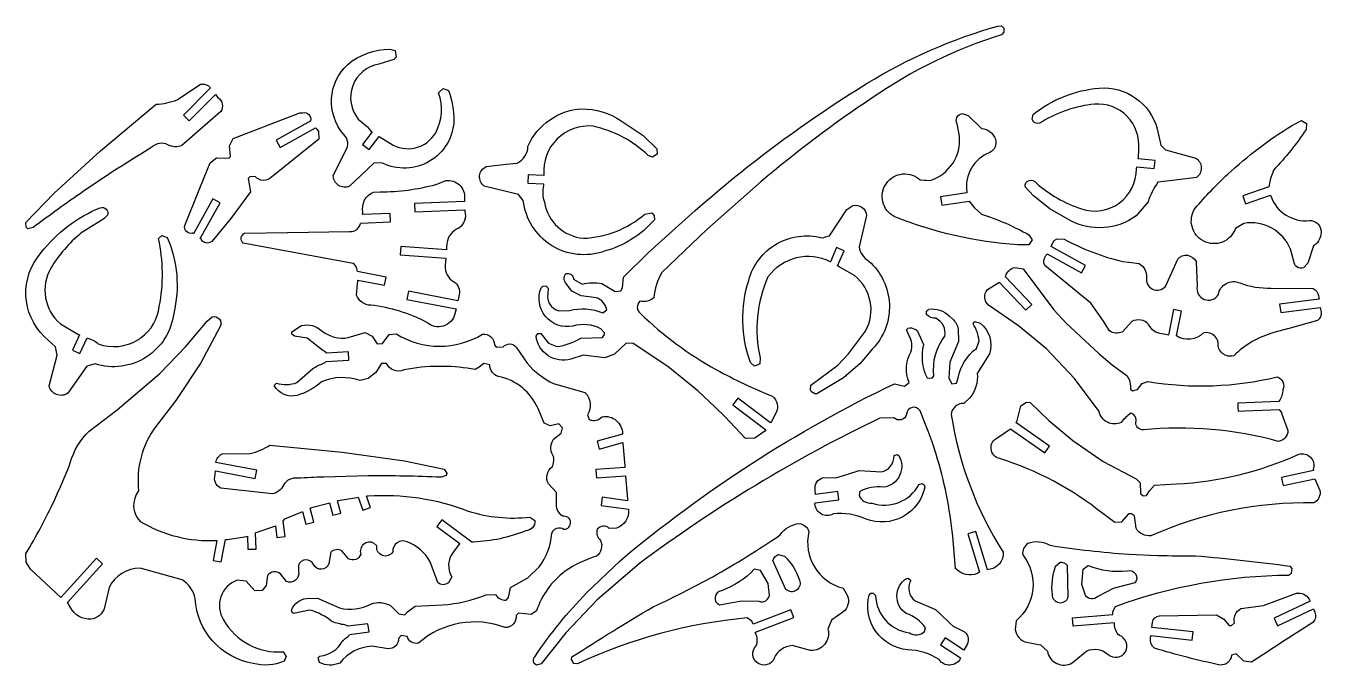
# Model space of a CAD drawing. Extents: x 0 to 955, y 0 to 471.
import ezdxf

# ---------------------------------------------------------------- set-up
doc = ezdxf.new("R2010")
doc.units = 0
doc.layers.add('DEFAULT_LAYER', color=1, linetype='CONTINUOUS')

msp = doc.modelspace()

# ---------------------------------------------------------------- linework, layer by layer
at = {"layer": 'DEFAULT_LAYER'}
for points in [[(508, 190.2), (495.26, 202.19), (473.12, 220.08), (447.54, 237.01), (442.35, 237.29), (433.95, 229.25), (426.7, 226.44), (410.65, 228.54), (401.66, 225.67, -0.223216), (384.9, 228.13, -0.223216), (376.09, 242.6), (377.33, 244.37), (379.49, 244.43), (385.32, 237.27), (391.45, 234.86, 0.09789), (408.97, 241.02), (424.94, 241.5), (426.6, 243.71), (426.56, 245.01), (423.88, 247.95, 0.197073), (403.08, 249.91, -0.276151), (382.98, 257.05, -0.276151), (379.75, 278.14), (381.01, 279.47), (383.17, 279.54), (384.95, 277.86), (384.63, 273.97, 0.395447), (392.8, 261.26), (400.57, 261.49, -0.160266), (425.25, 259.66), (428.2, 261.91, 0.276984), (420.59, 270.75), (409.31, 272.13), (402.29, 275.8), (398.23, 281.29, -0.382065), (398.01, 288.63, -0.227838), (401.88, 287.94, -0.227838), (403.75, 284.49), (409.91, 280.79, -0.11805), (424.59, 281.24), (434.27, 275.49), (438.57, 276.05), (439.8, 278.25), (440.42, 286.04), (458.87, 304.32), (493.35, 335.18, -0.042336), (620.08, 428.92, -0.068132), (716.42, 471.18), (719.01, 471.26), (720.79, 469.59), (720.88, 466.57), (719.21, 464.79, 0.07512), (623.86, 418.24, 0.028164), (541.94, 356.54), (501.99, 321.19), (468.83, 289.5, 0.125445), (462.92, 270.75, -0.236068), (452.63, 268.27, 0.226318), (450.61, 263.67, 0.226318), (452.91, 259.21, 0.065507), (509.04, 217.73, 0.027252), (550.25, 198.25, -0.373894), (552.79, 185.8), (549.52, 179.66), (548.85, 178.64), (524.76, 196.79), (521.07, 191.91), (545.44, 173.55), (545.39, 173.48), (544.55, 172.59), (537.38, 167.19), (530.47, 166.98), (515.28, 183.36), (508.41, 189.82), (508, 190.2)], [(246.48, 360.52), (238.53, 353.03, -0.247566), (230.5, 353.71, -0.247566), (226.53, 360.72), (235.66, 379.27, 0.369924), (234.27, 391.31, -0.404762), (237.21, 442.87, -0.169037), (268.27, 454.17), (272.2, 453.04), (272.84, 448.31), (271.19, 446.51), (260.11, 443, 0.267734), (240.9, 427.15, 0.267734), (245.01, 402.58), (251.75, 396.83), (254.04, 393.9), (255.17, 393.17), (248.19, 383.84), (253.08, 380.17), (260.31, 389.82), (268.71, 384.6, 0.206668), (287.1, 381.36, 0.206668), (302.07, 392.54, 0.207949), (304.24, 422.02), (307.56, 425.19), (311.52, 423.64, -0.084861), (315.52, 401.34, -0.25204), (297.6, 371.53, -0.25204), (262.86, 370.08), (256.8, 370.25), (246.62, 360.65), (246.48, 360.52)], [(42.27, 349.17, 0.010991), (5.39, 322.6), (1.54, 321.58), (0.2, 322.82), (0.06, 326.28), (20.8, 347.85), (54.99, 379.04), (95.96, 413.52, 0.076232), (111.38, 416.73), (128.64, 428.23, -0.274265), (136.14, 425.54), (116.11, 405.5), (120.43, 401.18), (139.85, 420.59), (141.57, 418.38, -0.407), (143.71, 408.09), (114.89, 383.17, -0.248377), (104.5, 383.62, 0.326785), (92.9, 381.85, 0.012559), (49.16, 353.87), (42.27, 349.17)], [(844.97, 357.3), (834.44, 355.98, 0.071915), (827.15, 341.48), (818.42, 331.25, -0.288656), (769.71, 327.88), (754.74, 336.45), (742.75, 345.98), (736.47, 352.68, -0.348144), (739.4, 357.33, -0.348144), (744.59, 355.54, 0.101967), (778.07, 336.37, 0.24276), (805.91, 340.65, 0.24276), (818.55, 365.82), (818.8, 367.3), (831.66, 366.03), (832.27, 372.12), (819.8, 373.35), (819.99, 374.51), (820.23, 380.13, 0.223222), (811.76, 404.54, 0.223222), (787.56, 413.59, 0.110215), (749.11, 400.63, -0.266563), (744.86, 399.46, -0.266563), (741.7, 402.54), (742.45, 406.02, -0.14882), (791.05, 425.38, -0.36093), (833.98, 395.29), (836.54, 383.27), (840.11, 379.94), (862.35, 373.78, -0.249376), (866.38, 366.78, -0.249376), (862.83, 359.54), (845.24, 357.34), (844.97, 357.3)], [(131.36, 359.4), (135.77, 370.25), (140.39, 373.87), (149.47, 373.75), (150.72, 375.09), (150.01, 382.85), (152.85, 388.13), (201.86, 407.15), (204.02, 407.22, -0.261912), (208.58, 405.94, -0.261912), (209.85, 401.38), (209.95, 401.23), (184.39, 387.07), (185.89, 384.37), (187.36, 381.72), (213.55, 396.23), (214.39, 395.06), (215.75, 393.38), (215.94, 387.77), (181.07, 359.75, -0.204447), (174.92, 357.38, -0.204447), (168.96, 360.18), (165.07, 360.05), (163.83, 358.71), (165.47, 348.83), (151.04, 329.31), (136.94, 312.39, -0.246109), (132.53, 311.28, -0.161824), (129.9, 312.91, -0.081056), (129.1, 314.27), (128.55, 314.64), (143.07, 340.85), (140.42, 342.32), (137.72, 343.81), (123.43, 318.03), (122.91, 318.37, -0.263447), (118.34, 319.65, -0.263447), (117.08, 324.22), (127.69, 350.34), (131.36, 359.4)], [(353.99, 369.21), (362.13, 370.16, 0.284947), (370.07, 382.43, -0.284061), (409.61, 410.1, -0.153851), (438.75, 401.25), (454.97, 390.39), (465.12, 380.68), (465.21, 376.8), (461.81, 374.56), (458.76, 375.79, 0.134708), (418.1, 397.33, 0.22118), (391.61, 387.88, 0.22118), (381.76, 361.53), (381.74, 360.91), (370.17, 361.5), (369.86, 355.38), (381.54, 354.8), (381.51, 353.75, 0.141196), (382.22, 341.24, 0.338999), (410.89, 314.68, 0.168702), (456.27, 332.54), (461.43, 333.52), (463.21, 331.4), (463.28, 328.38, -0.151321), (426.22, 305.09, -0.228873), (387.37, 309.46, -0.228873), (366.64, 342.62), (363.09, 346.86), (337.9, 353.2, -0.270532), (334.43, 360.76, -0.270532), (339.3, 367.49), (347.79, 368.48), (353.99, 369.21)], [(663.57, 357.45), (666.63, 357.26, 0.350473), (688.14, 390.04), (686.34, 399.02, -0.250171), (686.27, 403.85, -0.250171), (690.24, 406.59), (694.65, 405.11), (704.26, 395.7, -0.309363), (714.66, 387.64, -0.366308), (710.45, 377.89, 0.348644), (693.49, 348.82), (693.68, 348.07), (674.25, 345.17), (675.15, 339.12), (695.38, 342.13), (699.34, 337.04), (704.35, 332.57, -0.045835), (739.38, 317.24), (741.75, 313.48), (739.36, 309.89), (731.14, 309.86, -0.078871), (640.02, 330.68, -0.215719), (631.6, 341.6, -0.215719), (634.25, 355.14, -0.215719), (646.17, 362.08, -0.215719), (659.25, 357.71), (662.29, 357.52), (663.57, 357.45)], [(885.95, 361.95, -0.049594), (932.93, 397.64), (940.22, 401.43), (944, 399.36), (943.65, 394.93, -0.045835), (919.75, 365.08), (917.4, 358.79), (916.27, 352.52), (896.91, 345.95), (898.88, 340.15), (917.49, 346.48), (917.69, 345.64, 0.348644), (946.22, 327.78, -0.366308), (954.47, 321.1, -0.309364), (949.01, 309.13), (944.87, 296.33), (941.66, 292.97, -0.250171), (936.87, 293.56, -0.250171), (934.69, 297.86), (932.11, 306.65, 0.350473), (897.83, 325.69), (891.51, 321.86, -0.215719), (881.95, 311.91, -0.215719), (868.18, 312.52, -0.215719), (859.54, 323.27, -0.215719), (861.91, 336.86, -0.029123), (885.91, 361.92), (885.95, 361.95)], [(193.14, 319.02), (238.47, 319.78, 0.280506), (245.24, 322.56, 0.119789), (246.52, 325.62), (246.81, 325.93), (268.75, 326.74), (268.52, 332.86), (248.18, 332.11), (248.44, 333.88, -0.360395), (256.23, 348.79), (260.98, 348.92, 0.067039), (302.15, 354.36), (302.3, 354.4), (309.56, 357.2, -0.227203), (319.56, 353.99, -0.227203), (323.32, 344.19), (323.39, 341.72), (286.37, 340.36), (286.59, 334.24), (323.56, 335.61), (323.58, 334.7, -0.295731), (319.19, 322.05, 0.298616), (310.39, 310.9), (310.1, 307.56), (309.98, 306.2), (276.43, 308.69), (275.98, 302.58), (309.44, 300.1), (308.96, 294.68, 0.302412), (315.54, 282.63, -0.311021), (319.39, 273.01), (318.82, 270.46), (318.38, 268.54), (282.02, 275.67), (280.84, 269.66), (317.04, 262.57), (316.25, 259.08, -0.268286), (307.79, 249.94, -0.268286), (295.65, 252.7, 0.089942), (254.25, 265.36, -0.322547), (243.68, 272.84), (244.53, 281.21), (244.69, 282.81), (244.73, 283.91), (264.43, 280.08), (265.6, 286.09), (244.31, 290.23), (243.98, 292.1, 0.213959), (241.3, 296.1), (160.1, 311.11, -0.246108), (158.71, 315.08, -0.246108), (161.19, 318.48), (192.85, 319.01), (193.14, 319.02)], [(85.08, 241.51, 0.204964), (98.34, 264.43, 0.101571), (97.77, 314.54), (100.26, 316.82), (104.22, 315.27, -0.162887), (108.95, 259.3, -0.222733), (88.7, 227.1, -0.222733), (51.01, 222.06), (45.03, 220.49), (30.82, 200.38, -0.247893), (22.56, 199.49, -0.247893), (17.17, 205.81), (23.04, 228.55), (21.9, 234.55), (13.78, 241.96, -0.403621), (11.36, 304.09, -0.133188), (54.8, 337.21, -0.277282), (59.13, 336.16, -0.277282), (60.23, 331.84), (57.33, 329.11), (40.53, 318.4, 0.081802), (18.37, 292.74, 0.35813), (25.44, 251.57), (38.33, 243.95), (39.56, 243.46), (34.32, 232.27), (39.86, 229.68), (45.27, 241.21), (49.34, 239.59, -0.111075), (53.35, 236.86, 0.229135), (82.51, 239.77, 0.02157), (84.92, 241.39), (85.08, 241.51)], [(588.54, 315.43), (592.35, 316.42), (605.21, 335.78), (609.44, 338.92, -0.219809), (616.24, 337.52, -0.219809), (619.58, 331.43), (614.18, 308.38, 0.224866), (621.38, 297.79, -0.203686), (636.47, 265.99, -0.203686), (624.05, 233.06), (614.84, 222.44), (602.61, 211.73), (583.07, 199.96, -0.319091), (578.23, 202.85), (578.57, 206.31), (598.46, 221.12), (606.43, 229.55), (618.93, 246.31, 0.363514), (610.88, 287.13), (599.46, 293.72), (598.35, 294.35), (603.21, 305.36), (597.61, 307.83), (593, 297.36), (592.88, 297.43, 0.364171), (546.97, 286.21, 0.162733), (541.29, 226.44), (540.98, 222.12), (537.14, 220.28), (534.04, 223.22, -0.164196), (532.79, 283.66, -0.414214), (586.78, 314.97), (588.08, 315.31), (588.54, 315.43)], [(929.86, 247.9), (919.76, 245.11, 0.12822), (890.33, 228.07, -0.25345), (881.99, 229.81, -0.25345), (878.89, 237.76, 0.206385), (874.95, 243.67, 0.206385), (867.94, 244.86, -0.35195), (848.2, 242.66), (851.87, 260.87), (845.87, 262.08), (842.1, 243.33), (841.2, 243.43), (837.29, 244.21, -0.264894), (827.65, 250.91, 0.371274), (815.07, 253.23), (808.32, 245.75, -0.279805), (798.81, 246.41), (794.33, 253.65), (784.98, 266.84), (751.13, 294.62, -0.350781), (752.68, 302.86), (752.87, 303.22), (778.01, 289.2), (780.99, 294.55), (755.67, 308.67), (757.3, 311.84, -0.240468), (760.64, 314.26), (765.4, 313.93, 0.065177), (808.51, 297.58), (812.72, 297.07), (813.09, 297.02), (820.63, 296.11, -0.266944), (826.03, 285.86, 0.339175), (830.48, 277.2, 0.339175), (840, 279.25), (849.07, 299.31, -0.259699), (856.3, 302.11, -0.259699), (862.5, 297.44), (863.32, 279.32, 0.364743), (868.57, 269.65, 0.364743), (879, 273.17, -0.235962), (884.76, 281.39, -0.235962), (894.79, 281.72, 0.094666), (917.77, 277.89), (948.87, 277.69, -0.245988), (952.87, 272.19), (953.21, 269.83), (924.15, 266.08), (924.94, 260.01), (954.1, 263.77), (954.63, 260.18, -0.283564), (951.97, 254.01), (930.06, 247.95), (929.86, 247.9)], [(790.99, 229.46), (800.62, 221.47), (811.71, 213.23, -0.153046), (814.23, 203.38), (815.57, 202.14), (819.42, 203.14), (822.72, 207.58), (826.99, 209.03, 0.099727), (922.36, 212.47, -0.214228), (926.57, 208.74, -0.214228), (926.58, 203.11, -0.131816), (923.86, 194.8), (923.87, 194.3), (893.26, 193.16), (893.37, 190.35), (893.48, 187.21), (898.59, 187.4), (924.09, 188.34), (924.1, 187.9), (925.46, 186.22), (925.48, 185.79), (930.26, 173, -0.371706), (923.2, 164.97, 0.089878), (823.52, 173.47, -0.210745), (819.63, 175, -0.210745), (818.14, 178.9, 0.225326), (817.68, 183.26, 0.225326), (814.01, 185.66, 0.038405), (807.33, 178.94, -0.230211), (797.24, 179.01, -0.230211), (791.06, 186.99), (772.89, 211.4), (752.23, 233.12), (731.75, 250.1), (709.6, 265.29, -0.408388), (708.74, 276.92), (717.2, 281.98), (717.49, 282.27), (736.94, 261.71), (741.39, 265.91), (721.85, 286.56), (722.21, 286.91, -0.277753), (728.9, 293.2), (734.98, 292.13), (757.68, 261.84), (766.68, 252.01), (790.99, 229.46)], [(670.47, 156.98, 0.02662), (659.05, 187.43, 0.339989), (653.16, 189.96, 0.339989), (649.21, 184.91, -0.268529), (645.22, 180.94, -0.268529), (639.79, 182.41), (629.43, 182.03, 0.048543), (452.28, 74.92), (420.86, 47.85), (397.98, 23.69), (379.79, 0.99), (376.37, 0), (374.59, 1.23, -0.333333), (375.27, 6.44, -0.045157), (413.32, 53.19), (437.95, 76.99, -0.06244), (640.18, 207.49), (647.59, 205.59), (650.95, 208.31, -0.234382), (652.29, 230.83, 0.213245), (650.99, 242.88), (649.1, 247.13), (650.35, 248.47, -0.388983), (658.29, 244.01), (661.6, 236.35, 0.175735), (664.22, 211.82), (668.11, 211.53), (669.35, 213.3, -0.2), (677.36, 242.54, 0.329453), (670.83, 255.7, -0.207133), (663.82, 258.47), (663.72, 261.06), (664.98, 261.97), (665.4, 262.41, -0.226827), (680.71, 257.35), (682.94, 255.27, -0.174518), (687.11, 247.65), (687.44, 238.59), (681.08, 223.23), (680.21, 211.53), (682.53, 207.3), (685.96, 207.85), (687.12, 211.78, -0.183488), (700.59, 233.45), (702.54, 239.13, 0.124162), (698.2, 251.51), (699.44, 253.28), (703.37, 252.13, -0.321518), (710.24, 229.48), (701.26, 214.89, -0.196589), (695.86, 196.98), (691.26, 192.92, 0.395685), (682.05, 184.81, 0.103516), (720.3, 83.36, -0.412108), (709.54, 70.44), (708.73, 70.21), (700.09, 98.59), (694.23, 96.81), (702.85, 68.51), (702.7, 68.47), (701.43, 67.56, -0.311267), (685.31, 71.29), (683.15, 94.98, 0.050742), (670.9, 155.62), (670.47, 156.98)], [(16.28, 111.81, 0.023933), (32.7, 149.06, -0.133918), (46.57, 172.45), (67.19, 188.29), (98.67, 214.88), (117.84, 234.99), (133.6, 253.69), (137.38, 256.85, -0.292538), (142.6, 255.15, -0.292538), (143.25, 249.71), (129.06, 222.85), (110.59, 194.99), (95.71, 175.89, 0.191954), (83.11, 128.36, 0.382729), (84.32, 105.93, 0.149476), (140.55, 91.91), (140.71, 91.92), (137.96, 77.22), (140.95, 76.66), (143.98, 76.09), (147.05, 92.5), (148.3, 92.61), (162.91, 94.85), (163.22, 94.98), (163.56, 85.37), (166.48, 85.47), (169.68, 85.59), (169.26, 97.49), (169.73, 97.68), (183.39, 102.48), (183.87, 102.74), (185.07, 93.99), (191.13, 94.82), (189.59, 106.06), (190.97, 107.93), (202.91, 112.66), (203.95, 113.13), (206.39, 103.9), (212.31, 105.47), (209.62, 115.63), (211.42, 116.42), (222.98, 119.41), (223.74, 119.62), (226.13, 110.51), (229.23, 111.33), (232.05, 112.07), (229.65, 121.23), (230.25, 121.4), (244, 123.6), (244.97, 123.75), (248.29, 114.15), (254.07, 116.15), (251.14, 124.65), (251.74, 124.74), (252.17, 124.75, -0.110552), (326.02, 113.51, 0.102594), (371.54, 109.05), (375.08, 106.58, -0.211309), (373.43, 101.32, -0.211309), (368.43, 99, -0.086623), (329.83, 90.74), (328.76, 90.61), (306.59, 107.09), (302.94, 102.17), (319.91, 89.56), (319.51, 89.52), (314.97, 83.31, 0.308513), (313.88, 65.12), (311.44, 60.72, -0.395743), (303.66, 60.88), (297.94, 76.23, 0.178351), (281.01, 90.76, 0.272141), (273.6, 90.22, 0.272141), (270.46, 83.48, -0.357511), (262.78, 80.81, -0.357511), (258.65, 87.82), (256.41, 89.91, 0.299254), (248.92, 89.02, 0.299254), (246.76, 81.79, -0.242213), (243.14, 77.82, -0.242213), (237.8, 78.45), (232.84, 84.33, 0.317914), (224.68, 83.18), (223.24, 74.92, -0.310694), (217.92, 70.66, -0.310694), (212.03, 74.1, 0.300179), (206.29, 77.6, 0.300179), (200.81, 73.71), (200.98, 68.96, -0.28408), (198.8, 62.62, -0.28408), (192.16, 61.74), (187.64, 67.2, 0.218944), (182.64, 68.78, 0.218944), (178.18, 66), (177.14, 58.62), (174.24, 55.06), (168.63, 54.87), (162.33, 61.99), (155.83, 62.63, 0.225634), (143.76, 50.4, 0.225634), (145.62, 33.32, 0.290649), (189.65, 9.8), (191.93, 6.43), (190.32, 2.91, -0.174402), (167.48, 1.25, -0.349946), (124.77, 49.01, 0.205258), (115.21, 62.94), (84.24, 71.36, 0.291709), (61.4, 57.17), (58.03, 42.36, -0.293183), (47.96, 33.8, -0.288086), (32.97, 42.35), (31.14, 45.31), (30.47, 45.88), (56.56, 74.67), (52.02, 78.78), (25.82, 49.86), (25.79, 49.88), (3.46, 70.7), (0.26, 75.78), (0.03, 82.25, 0.012727), (10.73, 101.08), (16.28, 111.81)], [(304.27, 220.27, 0.046129), (278.55, 217.64, -0.414214), (265.88, 222.44), (261.99, 222.32), (257.87, 215.72), (252.39, 211.23), (246.39, 209.76, 0.18444), (217.9, 208.9, -0.11552), (200.06, 198.86, -0.343108), (182.99, 206.12), (184.67, 207.9, 0.172661), (199.77, 208.35), (211.56, 218.64, -0.052317), (219.43, 222.55, 0.126618), (221.41, 223.94), (238.11, 224.92), (237.76, 231.02), (221.57, 230.08, 0.14832), (219.28, 231.71), (218.94, 231.83), (207.43, 240.98), (197.88, 242.42), (196.11, 244.1), (196.05, 245.82), (203.26, 250.36, -0.248874), (218.07, 246.49, 0.214718), (237.66, 241.46), (250.07, 245.29), (255.34, 242.43), (258.96, 236.92), (262.85, 237.04), (267.83, 243.67), (273, 244.25, 0.286163), (336.51, 244.01, -0.220026), (342.78, 242.09, -0.220026), (345.39, 236.07), (346.73, 234.38), (351.91, 234.53, -0.235719), (356.7, 236.83, -0.235719), (361.42, 234.39), (369.55, 222.54, 0.110189), (389.01, 207.57), (412.11, 200.92, -0.361231), (413.9, 184.56), (415.3, 181.15, 0.337547), (424.74, 183.16, -0.21958), (435.16, 180.38, -0.21958), (439.8, 170.65), (439.81, 170.34), (420.98, 165), (422.65, 159.11), (440, 164.03), (440.02, 163.32), (441.38, 146.94), (441.49, 145.67), (420.04, 144.16), (420.47, 138.06), (442.01, 139.58), (442.05, 139.18), (443.42, 122.38), (443.53, 121.17), (424.89, 123.71), (424.06, 117.64), (444.09, 114.91, -0.363141), (435.42, 100.97), (429.81, 100.8, 0.221556), (425.34, 102.46, 0.221556), (421.19, 100.11, 0.323354), (423.6, 91.97, -0.350781), (420.49, 80.22, 0.079449), (397.5, 69.16, 0.153999), (376.35, 40.01), (372.54, 37.3), (363.01, 38.31), (361.33, 36.53, -0.212263), (359.33, 30.33, -0.212263), (353.39, 27.65, 0.277337), (289.37, 16.22, -0.414214), (281.01, 21.15), (276.67, 21.89), (274.58, 19.66, -0.222585), (272.57, 14.11, -0.222585), (267.03, 12.09), (254.88, 13.89, 0.221181), (231.49, 1.52, -0.226572), (216.36, 1.93), (215.39, 5.35), (216.65, 6.69, 0.259126), (233.17, 17.55, -0.054127), (237, 20.8, 0.126413), (238.61, 22.61), (252.93, 24.46), (252.15, 30.53), (237.32, 28.61, 0.130276), (235.05, 29.62, -0.048249), (225.82, 32.02, 0.105272), (209.15, 40.59), (197.13, 38.07), (196.24, 38.9), (195.75, 40.62, -0.264788), (206.73, 49.15), (214.93, 49.4), (231.13, 42.11, 0.176996), (254.37, 44.97, -0.232246), (269.1, 43.69), (274.89, 37.82), (279.24, 37.08), (281.33, 39.31), (286.82, 43.36), (307.09, 44.4, 0.077125), (339.27, 51.85), (346.18, 52.06, 0.302776), (354.07, 47.98), (355.75, 49.75), (357.25, 57.14), (369.99, 64.44), (378.39, 72.47, 0.150167), (387.59, 96.94, -0.242213), (391.23, 100.89, -0.242213), (396.56, 100.23, 0.213333), (400.18, 101.7, 0.213333), (401.5, 105.37, 0.213333), (399.64, 108.81, 0.213333), (395.85, 109.71, -0.317255), (391.21, 120.37), (391, 127.28), (385.19, 133.58, -0.382065), (387.84, 146.19, 0.224623), (388.44, 154.85, -0.292879), (388.95, 166.53), (394.43, 171.01), (395.61, 174.94), (392.93, 177.88), (386.49, 176.39), (382.11, 178.42), (377.47, 189.08, 0.247878), (348.25, 212.82, -0.326785), (341.94, 221.27), (337.59, 222.44), (334.21, 219.74), (331.24, 217.93, 0.042871), (307.33, 220.27), (304.27, 220.27)], [(788.5, 153.98), (794.04, 150.2), (818.27, 137.26), (821.4, 134.34), (821.69, 126.58), (823.47, 124.91), (826.06, 125.01), (828.1, 128.54), (831.84, 132.56), (848.22, 133.59, 0.093239), (938.17, 155.43, -0.284079), (946.9, 153.33, -0.284079), (948.93, 144.59), (949.12, 143.37), (925.39, 138.32), (926.04, 135.25), (926.66, 132.34), (950.05, 137.31), (950.06, 137.28), (953.82, 128.78, -0.331874), (949.41, 119.54, 0.109772), (829.3, 95.31, -0.295314), (818.29, 100.96), (817.1, 109.99), (814.88, 111.64), (812.72, 111.56), (807.33, 105.32), (802.59, 105.14), (793.71, 111.74, 0.093583), (717.92, 152.2, -0.331945), (711.42, 159.42, -0.331945), (716.49, 167.7), (725.77, 174.08), (725.8, 174.13), (750.99, 156.49), (754.5, 161.51), (729.79, 178.81), (730.33, 179.43), (733.36, 191.21), (737.58, 193.96), (740.18, 193.62), (754.06, 180.3), (771.73, 165.48), (788.5, 153.98)], [(219.52, 138.66, 0.004632), (200.38, 137.71, 0.326785), (189.83, 132.59, -0.248376), (181.53, 126.34), (143.66, 130.54, -0.407001), (139.59, 140.23), (139.76, 143.12), (169.1, 137.64), (170.23, 143.65), (140.01, 149.3, -0.270735), (144.66, 155.67), (165.39, 155.98, 0.076232), (179.92, 162.08), (233.22, 156.88), (279.06, 150.56), (308.38, 144.54), (310.22, 141.62), (309.81, 139.83), (306.07, 138.49, 0.013066), (252.05, 139.45), (219.52, 138.66)], [(611.96, 142.72), (614.18, 143.41), (630.38, 142.44, 0.372546), (639.9, 154.46), (642.24, 155.15), (643.38, 154.53, -0.253149), (644.05, 139.8, -0.253149), (632.1, 131.17, 0.155256), (614.59, 127.94), (614.1, 125.25, 0.343108), (623.75, 119.49, 0.366308), (658.25, 133.12), (660.6, 133.81), (662.11, 132.98), (662.63, 131.22, -0.220094), (646.39, 109.42, -0.220094), (619.26, 107.67, 0.139527), (595.25, 111.44, -0.259259), (586.35, 111.38, -0.259259), (581.6, 118.89), (581.87, 119.67), (599.19, 121.85), (598.42, 127.92), (582.07, 125.87), (581.78, 129.13, -0.400658), (587.71, 138.19), (596.98, 138.05), (599.55, 138.85), (611.96, 142.72)], [(506.3, 65.2, 0.02358), (556, 95.99, -0.23332), (570.12, 104.35, -0.291201), (577.12, 98.47, 0.407292), (602.37, 56.71), (605.68, 51.14, -0.31991), (602.28, 39.09), (593.8, 33.06), (591.18, 26.48, -0.243061), (588.8, 15.36, -0.243061), (578.36, 10.85), (564.75, 14.33, 0.285802), (551.66, 5.07, -0.224832), (546.39, 0.34, -0.224832), (539.39, 1.43, -0.224832), (535.79, 7.53, -0.224832), (538.24, 14.18, 0.232072), (537.77, 23.44), (537.86, 24.3), (566.05, 35.12), (563.85, 40.84), (535.98, 30.14), (535, 32.34), (531.53, 34.8, 0.08657), (406.57, 0.89), (403.83, 1.27), (402.07, 4.25), (402.52, 6.02, -0.010713), (462.41, 43.02, 0.011204), (487.43, 55.13), (506.3, 65.2)], [(813, 81.6, -0.02358), (754.9, 88.09, 0.23332), (738.56, 89.59, 0.291201), (734.76, 81.26, -0.407292), (729.87, 32.71), (729.28, 26.26, 0.31991), (737.52, 16.83), (747.76, 15.03), (752.95, 10.21, 0.243061), (759.87, 1.18, 0.243061), (771.24, 1.6), (782.04, 10.58, -0.285802), (797.83, 7.83, 0.224832), (804.63, 5.82, 0.224832), (810.48, 9.8, 0.224832), (811.11, 16.86, 0.224832), (806.05, 21.82, -0.232072), (802.5, 30.38), (802.05, 31.13), (771.94, 28.8), (771.47, 34.9), (801.24, 37.2), (801.18, 39.61), (803.26, 43.32, -0.08657), (930.68, 66.32), (932.99, 67.84), (933.31, 71.28), (932.13, 72.69, 0.010713), (862.16, 80.41, -0.011204), (834.37, 80.61), (813, 81.6)], [(550.57, 77.21, -0.212214), (554.52, 81.55), (559.25, 80.34, -0.109349), (570.19, 62.73, -0.357511), (568.04, 55.2, -0.357511), (560.23, 55.83), (550.57, 77.21)], [(511.29, 44.39), (527.53, 47.49), (540.34, 47.05, 0.226319), (545.34, 47.5, 0.226319), (548.14, 51.67), (547.15, 60.12), (541.42, 69.78), (536.91, 70.62, -0.114469), (512.68, 54.75, 0.340702), (508, 50.1, 0.340702), (511.29, 44.39)], [(767.86, 73.45, 0.212214), (762.43, 75.69), (758.68, 72.56, 0.109349), (756.35, 51.96, 0.357511), (761.53, 46.08, 0.357511), (768.31, 50), (767.86, 73.45)], [(817.42, 60.67), (801.43, 56.5), (790.05, 50.61, -0.226319), (785.34, 48.87, -0.226319), (781.02, 51.43), (778.29, 59.49), (779.32, 70.67), (783.03, 73.36, 0.114469), (811.72, 69.43, -0.340702), (817.95, 67.25, -0.340702), (817.42, 60.67)], [(681.26, 30.68), (683.42, 28.63), (691.79, 24.65, -0.400658), (693.1, 13.9), (691.39, 11.1), (677.6, 20.14), (674.25, 15.02), (688.83, 5.46), (688.72, 4.64, -0.25926), (681.14, 0.01, -0.25926), (673.19, 4.01, 0.139527), (649.99, 11.26, -0.220094), (626.44, 24.84, -0.220094), (621.54, 51.58), (622.78, 52.93), (624.5, 53), (626.3, 51.34, 0.366308), (651.2, 23.84, 0.343108), (662.4, 24.74), (663.16, 27.36, 0.155256), (648.89, 38.01, -0.253149), (641.99, 51.04, -0.253149), (649.12, 63.95), (650.41, 64), (652.21, 62.35, 0.372545), (655.42, 47.36), (670.37, 41.06), (673.3, 38.27), (681.26, 30.68)], [(911.73, 7.52), (903.5, 2.17), (897.85, 2.83), (892.04, 8.23), (888.62, 7.24, -0.407647), (880.24, 0.02, -0.020613), (831.82, 12.49, -0.252459), (829.03, 19.58), (829.29, 21.74), (859.71, 18.35), (860.39, 24.44), (830.02, 27.82), (830.46, 31.51, -0.365165), (835.69, 36.4), (877.58, 37.08), (882.89, 33.82), (886.94, 29.21), (888.67, 29.28), (890.76, 31.08, -0.32081), (895.56, 41.63), (912.33, 43.98), (936.62, 53.08, -0.283749), (945.86, 48.67), (946.54, 47.12), (920.06, 34.54), (922.68, 29.01), (949, 41.51), (950.06, 39.11, -0.307354), (948.65, 31.49), (928.3, 18.27), (911.73, 7.52)]]:
    msp.add_lwpolyline(points, format="xyb", close=True, dxfattribs=at)

doc.saveas('drawing.dxf')
